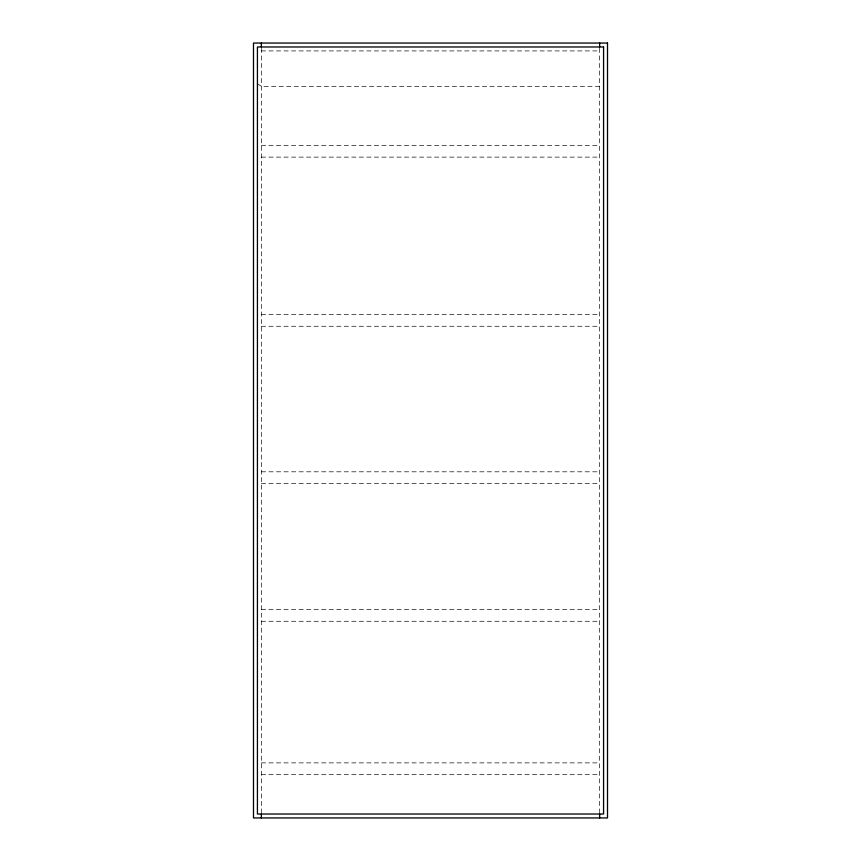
<?xml version="1.0" encoding="UTF-8"?>
<svg xmlns="http://www.w3.org/2000/svg" width="861" height="861" viewBox="0 0 861 861"><rect width="100%" height="100%" fill="white"/><g stroke="black" fill="none" stroke-linecap="round" stroke-linejoin="round"><path stroke-width="0.65" stroke-dasharray="4.3 3.23" d="M261.357 50.917L599.643 50.917M599.643 86.315L261.357 86.315L257.45 83.808M261.357 145.326L599.643 145.326M261.357 157.122L599.643 157.122M261.357 314.459L599.643 314.459M261.357 326.265L599.643 326.265M261.357 471.806L599.643 471.806M261.357 483.602L599.643 483.602M261.357 609.47L599.643 609.47M261.357 621.276L599.643 621.276M261.357 762.878L599.643 762.878M261.357 774.685L599.643 774.685M599.643 48.291L599.643 812.709M261.357 48.291L261.357 812.709"/><path stroke-width="1.29" d="M599.643 43.05L599.643 46.978M599.643 814.022L599.643 817.95M261.357 43.05L261.357 46.978M261.357 814.022L261.357 817.95M607.511 43.05L253.489 43.05L253.489 817.95L607.511 817.95L607.511 43.05M603.572 46.978L257.428 46.978L257.428 814.022L603.572 814.022L603.572 46.978"/></g></svg>
